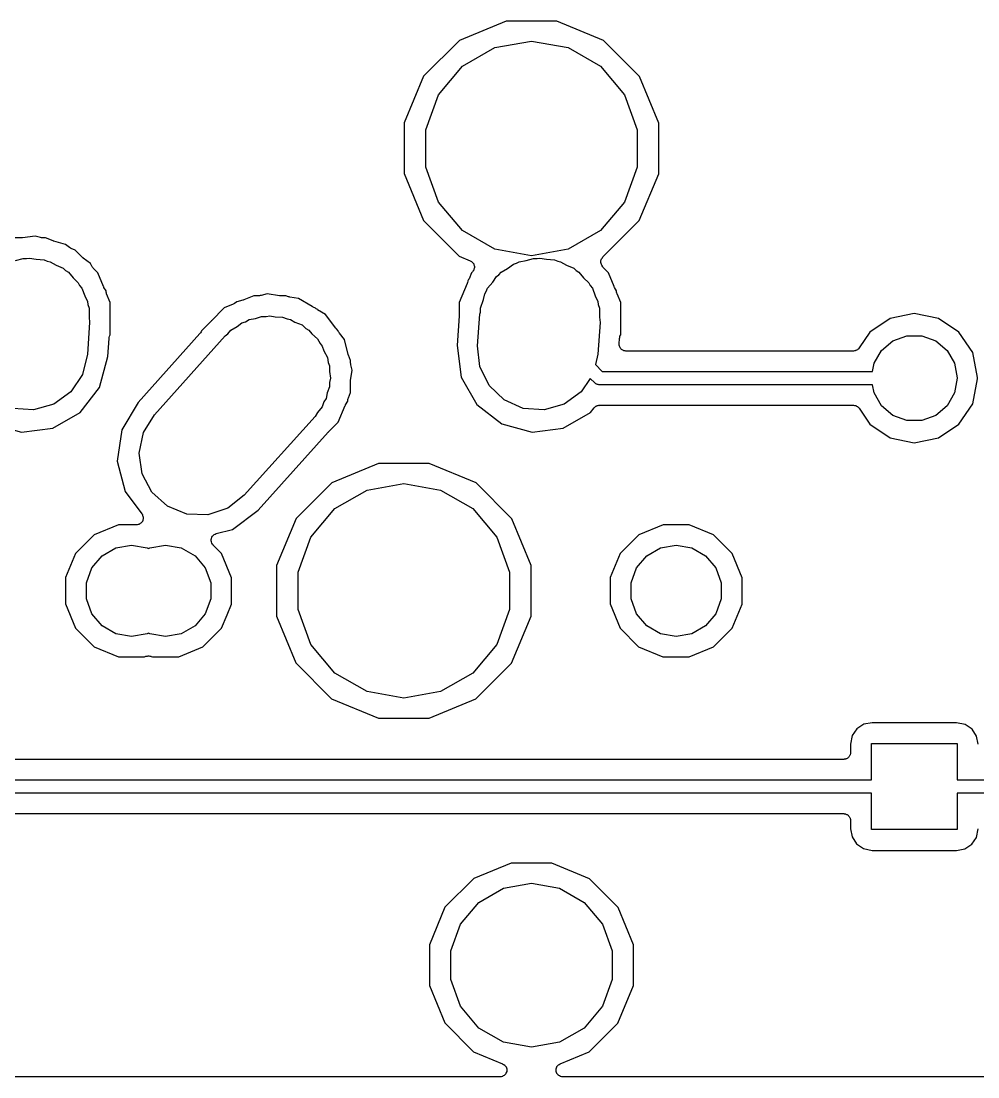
# Model space of a CAD drawing. Extents: x 29 to 257, y -104 to -29.
# Drawn here: x 145.26 to 163.11, y -104.32 to -84.62 of the extents above; entities that cross this region are included whole.
import ezdxf

# ---------------------------------------------------------------- set-up
doc = ezdxf.new("R2010")
doc.units = 0
doc.header["$MEASUREMENT"] = 0
doc.layers.add('BLACK', color=7, linetype='CONTINUOUS')

msp = doc.modelspace()

# ---------------------------------------------------------------- linework, layer by layer
at = {"layer": 'Black'}
for p, q in [((154.311, -84.6197), (153.438, -84.9805)), ((155.256, -84.6205), (154.311, -84.6197)), ((156.128, -84.9828), (155.256, -84.6205)), ((153.438, -84.9805), (152.769, -85.648)), ((154.097, -85.1142), (154.781, -84.9935)), ((154.781, -84.9935), (155.466, -85.1142)), ((156.796, -85.6515), (156.128, -84.9828)), ((153.495, -85.4617), (154.097, -85.1142)), ((155.466, -85.1142), (156.068, -85.4617)), ((153.048, -85.9942), (153.495, -85.4617)), ((156.068, -85.4617), (156.515, -85.9942)), ((152.769, -85.648), (152.407, -86.5205)), ((157.157, -86.5247), (156.796, -85.6515)), ((152.81, -86.6474), (153.048, -85.9942)), ((156.515, -85.9942), (156.752, -86.6474)), ((152.407, -86.5205), (152.406, -87.4653)), ((152.81, -87.3426), (152.81, -86.6474)), ((156.752, -86.6474), (156.752, -87.3426)), ((157.156, -87.4695), (157.157, -86.5247)), ((153.048, -87.9958), (152.81, -87.3426)), ((156.752, -87.3426), (156.515, -87.9958)), ((152.406, -87.4653), (152.767, -88.3385)), ((156.793, -88.342), (157.156, -87.4695)), ((153.495, -88.5282), (153.048, -87.9958)), ((156.515, -87.9958), (156.068, -88.5282)), ((152.767, -88.3385), (153.434, -89.0072)), ((156.113, -89.0208), (156.793, -88.342)), ((145.521, -88.6325), (145.284, -88.6628)), ((145.622, -88.6598), (145.521, -88.6325)), ((154.097, -88.8758), (153.495, -88.5282)), ((156.068, -88.5282), (155.466, -88.8758)), ((145.268, -88.6639), (145.117, -88.6637)), ((145.276, -88.6625), (145.268, -88.6639)), ((145.284, -88.6628), (145.276, -88.6625)), ((145.638, -88.6613), (145.622, -88.6598)), ((145.655, -88.6642), (145.638, -88.6613)), ((145.716, -88.6643), (145.655, -88.6642)), ((145.855, -88.7222), (145.716, -88.6643)), ((145.863, -88.7239), (145.855, -88.7222)), ((145.871, -88.7274), (145.863, -88.7239)), ((146.087, -88.7862), (145.871, -88.7274)), ((146.164, -88.8455), (146.087, -88.7862)), ((145.361, -89.0503), (145.415, -89.0407)), ((145.415, -89.0407), (145.539, -89.0626)), ((146.179, -88.8533), (146.164, -88.8455)), ((146.193, -88.8623), (146.179, -88.8533)), ((146.269, -88.894), (146.193, -88.8623)), ((146.407, -89.032), (146.269, -88.894)), ((146.414, -89.0367), (146.407, -89.032)), ((146.419, -89.0427), (146.414, -89.0367)), ((153.434, -89.0072), (153.639, -89.0923)), ((154.781, -88.9965), (154.097, -88.8758)), ((155.466, -88.8758), (154.781, -88.9965)), ((154.886, -89.0503), (154.94, -89.0407)), ((154.94, -89.0407), (155.064, -89.0626)), ((156.093, -89.0469), (156.104, -89.0343)), ((156.104, -89.0343), (156.113, -89.0208)), ((145.156, -89.0864), (145.297, -89.0459)), ((145.297, -89.0459), (145.361, -89.0503)), ((145.539, -89.0626), (145.686, -89.0728)), ((145.686, -89.0728), (145.746, -89.099)), ((145.746, -89.099), (145.801, -89.1088)), ((145.801, -89.1088), (145.913, -89.1734)), ((145.913, -89.1734), (146.044, -89.2313)), ((146.044, -89.2313), (146.089, -89.2747)), ((146.551, -89.1449), (146.419, -89.0427)), ((146.586, -89.2048), (146.551, -89.1449)), ((146.596, -89.2177), (146.586, -89.2048)), ((146.606, -89.2314), (146.596, -89.2177)), ((146.692, -89.318), (146.606, -89.2314)), ((153.639, -89.0923), (153.651, -89.0998)), ((153.651, -89.0998), (153.664, -89.1057)), ((153.664, -89.1057), (153.669, -89.1116)), ((153.669, -89.1116), (153.677, -89.1161)), ((153.677, -89.1161), (153.685, -89.1271)), ((153.685, -89.1271), (153.695, -89.1369)), ((153.695, -89.1369), (153.698, -89.1444)), ((153.698, -89.1444), (153.703, -89.1511)), ((153.703, -89.1511), (153.707, -89.1643)), ((153.707, -89.1643), (153.713, -89.1769)), ((153.715, -89.2372), (153.709, -89.25)), ((153.713, -89.1769), (153.714, -89.1852)), ((153.714, -89.1852), (153.717, -89.1932)), ((153.717, -89.2208), (153.715, -89.2289)), ((153.715, -89.2289), (153.715, -89.2372)), ((153.717, -89.1932), (153.716, -89.207)), ((153.716, -89.207), (153.717, -89.2208)), ((154.214, -89.3049), (154.334, -89.2358)), ((154.334, -89.2358), (154.446, -89.1539)), ((154.446, -89.1539), (154.505, -89.1371)), ((154.505, -89.1371), (154.554, -89.1088)), ((154.554, -89.1088), (154.681, -89.0864)), ((154.681, -89.0864), (154.822, -89.0459)), ((154.822, -89.0459), (154.886, -89.0503)), ((155.064, -89.0626), (155.211, -89.0728)), ((155.211, -89.0728), (155.271, -89.099)), ((155.271, -89.099), (155.326, -89.1088)), ((155.326, -89.1088), (155.438, -89.1734)), ((155.438, -89.1734), (155.569, -89.2313)), ((155.569, -89.2313), (155.614, -89.2747)), ((156.077, -89.0995), (156.078, -89.094)), ((156.078, -89.1159), (156.077, -89.0995)), ((156.078, -89.0883), (156.084, -89.0728)), ((156.078, -89.094), (156.078, -89.0883)), ((156.078, -89.1324), (156.078, -89.1159)), ((156.08, -89.1378), (156.078, -89.1324)), ((156.08, -89.1435), (156.08, -89.1378)), ((156.087, -89.1584), (156.08, -89.1435)), ((156.084, -89.0728), (156.088, -89.057)), ((156.093, -89.1739), (156.087, -89.1584)), ((156.088, -89.057), (156.091, -89.0522)), ((156.091, -89.0522), (156.093, -89.0469)), ((156.111, -89.2048), (156.093, -89.1739)), ((156.121, -89.2177), (156.111, -89.2048)), ((156.131, -89.2314), (156.121, -89.2177)), ((156.217, -89.318), (156.131, -89.2314)), ((146.089, -89.2747), (146.141, -89.3049)), ((146.141, -89.3049), (146.23, -89.4107)), ((146.23, -89.4107), (146.325, -89.5025)), ((146.798, -89.5733), (146.692, -89.318)), ((153.617, -89.4289), (153.608, -89.443)), ((153.664, -89.3158), (153.617, -89.4289)), ((153.68, -89.2995), (153.664, -89.3158)), ((153.688, -89.2882), (153.68, -89.2995)), ((153.698, -89.278), (153.688, -89.2882)), ((153.701, -89.2702), (153.698, -89.278)), ((153.706, -89.2634), (153.701, -89.2702)), ((153.709, -89.25), (153.706, -89.2634)), ((154.06, -89.4891), (154.13, -89.3839)), ((154.13, -89.3839), (154.175, -89.3512)), ((154.175, -89.3512), (154.214, -89.3049)), ((155.614, -89.2747), (155.666, -89.3049)), ((155.666, -89.3049), (155.755, -89.4107)), ((155.755, -89.4107), (155.85, -89.5025)), ((156.323, -89.5733), (156.217, -89.318)), ((146.325, -89.5025), (146.35, -89.5545)), ((146.35, -89.5545), (146.393, -89.6054)), ((146.393, -89.6054), (146.445, -89.748)), ((146.802, -89.5802), (146.798, -89.5733)), ((146.805, -89.5879), (146.802, -89.5802)), ((146.843, -89.654), (146.805, -89.5879)), ((153.581, -89.5161), (153.434, -89.8691)), ((153.583, -89.5081), (153.581, -89.5161)), ((153.586, -89.5007), (153.583, -89.5081)), ((153.596, -89.4628), (153.586, -89.5007)), ((153.6, -89.4578), (153.596, -89.4628)), ((153.608, -89.443), (153.6, -89.4578)), ((153.939, -89.6678), (153.962, -89.6054)), ((153.962, -89.6054), (154.06, -89.4891)), ((155.85, -89.5025), (155.875, -89.5545)), ((155.875, -89.5545), (155.918, -89.6054)), ((155.918, -89.6054), (155.97, -89.748)), ((156.327, -89.5802), (156.323, -89.5733)), ((156.33, -89.5879), (156.327, -89.5802)), ((156.368, -89.654), (156.33, -89.5879)), ((146.445, -89.748), (146.496, -89.8535)), ((146.846, -89.6782), (146.843, -89.654)), ((146.851, -89.6942), (146.846, -89.6782)), ((146.855, -89.7105), (146.851, -89.6942)), ((146.921, -89.8718), (146.855, -89.7105)), ((149.396, -89.8276), (149.285, -89.856)), ((149.404, -89.8239), (149.396, -89.8276)), ((149.413, -89.8219), (149.404, -89.8239)), ((149.602, -89.7437), (149.413, -89.8219)), ((149.707, -89.7438), (149.602, -89.7437)), ((149.722, -89.7411), (149.707, -89.7438)), ((149.738, -89.7399), (149.722, -89.7411)), ((149.853, -89.7106), (149.738, -89.7399)), ((150.079, -89.7429), (149.853, -89.7106)), ((150.088, -89.7426), (150.079, -89.7429)), ((150.096, -89.7442), (150.088, -89.7426)), ((150.201, -89.7443), (150.096, -89.7442)), ((150.245, -89.7628), (150.201, -89.7443)), ((150.261, -89.7662), (150.245, -89.7628)), ((150.276, -89.7712), (150.261, -89.7662)), ((150.434, -89.7937), (150.276, -89.7712)), ((150.692, -89.9467), (150.434, -89.7937)), ((153.828, -89.9739), (153.885, -89.8156)), ((153.885, -89.8156), (153.912, -89.708)), ((153.912, -89.708), (153.939, -89.6678)), ((155.97, -89.748), (156.021, -89.8535)), ((156.371, -89.6782), (156.368, -89.654)), ((156.376, -89.6942), (156.371, -89.6782)), ((156.38, -89.7105), (156.376, -89.6942)), ((156.446, -89.8718), (156.38, -89.7105)), ((146.496, -89.8535), (146.502, -89.9046)), ((146.502, -89.9046), (146.527, -89.9739)), ((146.527, -89.9739), (146.527, -90.1424)), ((146.921, -90.4709), (146.921, -89.8718)), ((149.048, -89.9725), (148.81, -90.2097)), ((149.214, -89.9041), (149.048, -89.9725)), ((149.227, -89.8955), (149.214, -89.9041)), ((149.241, -89.8883), (149.227, -89.8955)), ((149.285, -89.856), (149.241, -89.8883)), ((150.7, -89.9499), (150.692, -89.9467)), ((150.708, -89.9548), (150.7, -89.9499)), ((150.754, -89.974), (150.708, -89.9548)), ((150.767, -89.9864), (150.754, -89.974)), ((150.78, -89.9956), (150.767, -89.9864)), ((150.792, -90.0059), (150.78, -89.9956)), ((150.938, -90.0928), (150.792, -90.0059)), ((153.434, -89.8691), (153.434, -90.1132)), ((153.828, -90.0476), (153.828, -89.9739)), ((156.021, -89.8535), (156.027, -89.9046)), ((156.027, -89.9046), (156.052, -89.9739)), ((156.052, -89.9739), (156.052, -90.1424)), ((156.446, -90.4709), (156.446, -89.8718)), ((146.527, -90.1424), (146.538, -90.242)), ((148.804, -90.2159), (148.624, -90.3958)), ((148.806, -90.213), (148.804, -90.2159)), ((148.809, -90.2108), (148.806, -90.213)), ((148.81, -90.2097), (148.809, -90.2104)), ((148.809, -90.2104), (148.809, -90.2108)), ((149.443, -90.2294), (149.514, -90.1888)), ((149.514, -90.1888), (149.631, -90.1682)), ((149.631, -90.1682), (149.747, -90.1302)), ((149.747, -90.1302), (149.83, -90.133)), ((149.83, -90.133), (149.9, -90.1207)), ((149.9, -90.1207), (150.002, -90.1387)), ((150.002, -90.1387), (150.137, -90.1432)), ((150.137, -90.1432), (150.223, -90.1777)), ((150.223, -90.1777), (150.286, -90.1888)), ((150.286, -90.1888), (150.367, -90.2357)), ((151.13, -90.349), (150.938, -90.0928)), ((153.434, -90.1218), (153.396, -90.6715)), ((153.434, -90.1132), (153.433, -90.1174)), ((153.433, -90.1174), (153.434, -90.1218)), ((153.777, -90.678), (153.818, -90.0872)), ((153.818, -90.0872), (153.828, -90.0476)), ((156.052, -90.1424), (156.063, -90.242)), ((161.474, -90.1668), (161.092, -90.4223)), ((161.925, -90.0771), (161.474, -90.1668)), ((162.376, -90.1668), (161.925, -90.0771)), ((162.758, -90.4223), (162.376, -90.1668)), ((146.538, -90.242), (146.497, -90.8328)), ((148.616, -90.4153), (148.604, -90.4333)), ((148.624, -90.3958), (148.616, -90.4153)), ((149.114, -90.4569), (149.174, -90.3849)), ((149.174, -90.3849), (149.293, -90.3162)), ((149.293, -90.3162), (149.375, -90.2516)), ((149.375, -90.2516), (149.443, -90.2294)), ((150.367, -90.2357), (150.5, -90.2889)), ((150.5, -90.2889), (150.572, -90.3541)), ((150.572, -90.3541), (150.626, -90.3849)), ((150.626, -90.3849), (150.684, -90.4541)), ((151.137, -90.3551), (151.13, -90.349)), ((151.142, -90.3625), (151.137, -90.3551)), ((151.177, -90.398), (151.142, -90.3625)), ((151.184, -90.4142), (151.177, -90.398)), ((151.193, -90.4276), (151.184, -90.4142)), ((156.063, -90.242), (156.022, -90.8328)), ((146.876, -90.8787), (146.899, -90.5405)), ((146.899, -90.5405), (146.904, -90.5205)), ((146.904, -90.5205), (146.908, -90.5005)), ((146.908, -90.5005), (146.921, -90.4709)), ((148.593, -90.4515), (147.443, -91.733)), ((147.747, -91.9647), (149.068, -90.4927)), ((148.604, -90.4333), (148.593, -90.4515)), ((149.068, -90.4927), (149.114, -90.4569)), ((150.684, -90.4541), (150.791, -90.5499)), ((150.791, -90.5499), (150.837, -90.6363)), ((151.2, -90.4419), (151.193, -90.4276)), ((151.29, -90.5622), (151.2, -90.4419)), ((151.361, -90.8382), (151.29, -90.5622)), ((156.417, -90.6395), (156.424, -90.5405)), ((156.424, -90.5405), (156.429, -90.5205)), ((156.429, -90.5205), (156.433, -90.5005)), ((156.433, -90.5005), (156.446, -90.4709)), ((161.092, -90.4223), (160.894, -90.7188)), ((161.312, -90.764), (161.525, -90.5854)), ((161.525, -90.5854), (161.786, -90.4903)), ((161.786, -90.4903), (162.064, -90.4903)), ((162.064, -90.4903), (162.325, -90.5854)), ((162.325, -90.5854), (162.538, -90.764)), ((163.014, -90.8046), (162.758, -90.4223)), ((150.837, -90.6363), (150.878, -90.6854)), ((150.878, -90.6854), (150.91, -90.7734)), ((150.91, -90.7734), (150.975, -90.8945)), ((153.396, -90.6715), (153.472, -91.266)), ((153.819, -91.0665), (153.777, -90.678)), ((156.419, -90.6549), (156.417, -90.6395)), ((156.419, -90.6703), (156.419, -90.6549)), ((156.421, -90.6767), (156.419, -90.6703)), ((156.422, -90.6834), (156.421, -90.6767)), ((156.429, -90.6972), (156.422, -90.6834)), ((156.434, -90.7117), (156.429, -90.6972)), ((156.438, -90.7169), (156.434, -90.7117)), ((156.441, -90.723), (156.438, -90.7169)), ((156.452, -90.7337), (156.441, -90.723)), ((156.462, -90.7455), (156.452, -90.7337)), ((156.468, -90.7489), (156.462, -90.7455)), ((156.473, -90.7536), (156.468, -90.7489)), ((156.487, -90.7599), (156.473, -90.7536)), ((156.5, -90.7676), (156.487, -90.7599)), ((156.507, -90.7688), (156.5, -90.7676)), ((156.513, -90.7715), (156.507, -90.7688)), ((156.529, -90.7726), (156.513, -90.7715)), ((156.544, -90.7752), (156.529, -90.7726)), ((160.788, -90.7752), (156.544, -90.7752)), ((160.806, -90.7721), (160.788, -90.7752)), ((160.823, -90.7702), (160.806, -90.7721)), ((160.827, -90.7683), (160.823, -90.7702)), ((160.831, -90.7676), (160.827, -90.7683)), ((160.847, -90.7586), (160.831, -90.7676)), ((160.863, -90.7507), (160.847, -90.7586)), ((160.866, -90.7476), (160.863, -90.7507)), ((160.87, -90.7455), (160.866, -90.7476)), ((160.881, -90.7318), (160.87, -90.7455)), ((160.894, -90.7188), (160.881, -90.7318)), ((161.173, -91.0046), (161.312, -90.764)), ((162.538, -90.764), (162.677, -91.0046)), ((163.106, -91.2681), (163.014, -90.8046)), ((146.497, -90.8328), (146.403, -91.212)), ((146.719, -91.4572), (146.876, -90.8787)), ((150.975, -90.8945), (150.988, -90.9873)), ((150.988, -90.9873), (151.012, -91.0539)), ((151.364, -90.8464), (151.361, -90.8382)), ((151.366, -90.8552), (151.364, -90.8464)), ((151.406, -90.9518), (151.366, -90.8552)), ((151.406, -91), (151.406, -90.9518)), ((151.409, -91.0157), (151.406, -91)), ((156.022, -90.8328), (155.974, -91.027)), ((161.147, -91.1562), (161.173, -91.0046)), ((162.677, -91.0046), (162.725, -91.2782)), ((151.012, -91.0539), (151.012, -91.1576)), ((151.012, -91.1576), (151.03, -91.2813)), ((151.407, -91.3283), (151.436, -91.1306)), ((151.41, -91.0316), (151.409, -91.0157)), ((151.436, -91.1306), (151.41, -91.0316)), ((153.99, -91.4175), (153.819, -91.0665)), ((155.974, -91.027), (156.103, -91.1562)), ((156.103, -91.1562), (161.147, -91.1562)), ((146.403, -91.212), (146.185, -91.5361)), ((151.03, -91.2813), (151.012, -91.3649)), ((151.012, -91.3649), (151.012, -91.4461)), ((151.406, -91.3462), (151.407, -91.3373)), ((151.406, -91.5509), (151.406, -91.3462)), ((151.407, -91.3373), (151.407, -91.3283)), ((153.472, -91.266), (153.764, -91.7751)), ((155.878, -91.2853), (155.71, -91.5361)), ((155.963, -91.3696), (155.878, -91.2853)), ((155.967, -91.3728), (155.963, -91.3696)), ((155.971, -91.377), (155.967, -91.3728)), ((155.985, -91.3852), (155.971, -91.377)), ((155.998, -91.3945), (155.985, -91.3852)), ((156.004, -91.396), (155.998, -91.3945)), ((156.008, -91.3987), (156.004, -91.396)), ((156.025, -91.4015), (156.008, -91.3987)), ((156.04, -91.4058), (156.025, -91.4015)), ((162.725, -91.2843), (162.677, -91.5579)), ((162.725, -91.2782), (162.725, -91.2843)), ((163.014, -91.7579), (163.106, -91.2944)), ((163.106, -91.2944), (163.106, -91.2681)), ((146.185, -91.5361), (145.869, -91.7661)), ((146.36, -91.9214), (146.719, -91.4572)), ((150.971, -91.5578), (150.949, -91.6636)), ((151.012, -91.4461), (150.971, -91.5578)), ((151.365, -91.6479), (151.406, -91.5509)), ((154.271, -91.6887), (153.99, -91.4175)), ((155.71, -91.5361), (155.394, -91.7661)), ((156.046, -91.4053), (156.04, -91.4058)), ((156.051, -91.4062), (156.046, -91.4053)), ((161.147, -91.4062), (156.051, -91.4062)), ((161.173, -91.5579), (161.147, -91.4062)), ((161.312, -91.7985), (161.173, -91.5579)), ((162.677, -91.5579), (162.538, -91.7985)), ((145.869, -91.7661), (145.493, -91.8741)), ((147.443, -91.733), (147.138, -92.2487)), ((150.91, -91.7264), (150.878, -91.8146)), ((150.949, -91.6636), (150.91, -91.7264)), ((151.176, -92.1042), (151.305, -91.7941)), ((151.305, -91.7941), (151.31, -91.7865)), ((151.31, -91.7865), (151.313, -91.7781)), ((151.313, -91.7781), (151.352, -91.7113)), ((151.352, -91.7113), (151.357, -91.6786)), ((151.357, -91.6786), (151.362, -91.6634)), ((151.362, -91.6634), (151.365, -91.6479)), ((153.764, -91.7751), (154.228, -92.1338)), ((154.629, -91.8472), (154.271, -91.6887)), ((155.394, -91.7661), (155.018, -91.8741)), ((156, -91.7994), (156.008, -91.7949)), ((156.008, -91.7949), (156.015, -91.7936)), ((156.015, -91.7936), (156.024, -91.7901)), ((156.024, -91.7901), (156.026, -91.79)), ((156.026, -91.79), (156.026, -91.7897)), ((156.026, -91.7897), (156.026, -91.7897)), ((156.026, -91.7897), (156.029, -91.7897)), ((156.029, -91.7897), (156.032, -91.7887)), ((156.032, -91.7887), (156.042, -91.7889)), ((156.042, -91.7889), (156.051, -91.7873)), ((156.051, -91.7873), (160.788, -91.7873)), ((160.788, -91.7873), (160.806, -91.7904)), ((160.806, -91.7904), (160.823, -91.7923)), ((160.823, -91.7923), (160.827, -91.7942)), ((160.827, -91.7942), (160.831, -91.7949)), ((160.831, -91.7949), (160.847, -91.8039)), ((161.525, -91.9771), (161.312, -91.7985)), ((162.538, -91.7985), (162.325, -91.9771)), ((162.758, -92.1402), (163.014, -91.7579)), ((145.493, -91.8741), (145.104, -91.8472)), ((145.851, -92.213), (146.36, -91.9214)), ((147.541, -92.2964), (147.747, -91.9647)), ((150.743, -91.9953), (149.422, -93.4673)), ((150.79, -91.92), (150.743, -91.9953)), ((150.878, -91.8146), (150.79, -91.92)), ((155.018, -91.8741), (154.629, -91.8472)), ((155.376, -92.213), (155.885, -91.9214)), ((155.885, -91.9214), (155.95, -91.8365)), ((155.95, -91.8365), (155.952, -91.8351)), ((155.952, -91.8349), (155.954, -91.8336)), ((155.952, -91.8351), (155.952, -91.8349)), ((155.954, -91.8336), (155.955, -91.8305)), ((155.955, -91.8305), (155.964, -91.8234)), ((155.964, -91.8234), (155.97, -91.817)), ((155.97, -91.817), (155.976, -91.8133)), ((155.976, -91.8133), (155.983, -91.8068)), ((155.983, -91.8068), (155.985, -91.8061)), ((155.985, -91.8057), (155.987, -91.805)), ((155.985, -91.8061), (155.985, -91.8057)), ((155.987, -91.805), (155.99, -91.8029)), ((155.99, -91.8029), (156, -91.7994)), ((160.847, -91.8039), (160.863, -91.8118)), ((160.863, -91.8118), (160.866, -91.8149)), ((160.866, -91.8149), (160.87, -91.817)), ((160.87, -91.817), (160.881, -91.8307)), ((160.881, -91.8307), (160.894, -91.8437)), ((160.894, -91.8437), (161.092, -92.1402)), ((161.786, -92.0722), (161.525, -91.9771)), ((162.325, -91.9771), (162.064, -92.0722)), ((144.703, -92.1338), (145.269, -92.2875)), ((150.996, -92.2841), (151.176, -92.1042)), ((154.228, -92.1338), (154.794, -92.2875)), ((161.092, -92.1402), (161.474, -92.3957)), ((162.064, -92.0722), (161.786, -92.0722)), ((162.376, -92.3957), (162.758, -92.1402)), ((145.269, -92.2875), (145.851, -92.213)), ((147.138, -92.2487), (147.054, -92.8294)), ((147.46, -92.6787), (147.541, -92.2964)), ((149.685, -93.7446), (150.991, -92.2892)), ((150.991, -92.2892), (150.994, -92.287)), ((150.994, -92.287), (150.996, -92.2841)), ((154.794, -92.2875), (155.376, -92.213)), ((161.474, -92.3957), (161.925, -92.4854)), ((161.925, -92.4854), (162.376, -92.3957)), ((147.515, -93.0655), (147.46, -92.6787)), ((147.054, -92.8294), (147.2, -93.3978)), ((151.93, -92.8747), (151.056, -93.2355)), ((152.874, -92.8755), (151.93, -92.8747)), ((153.747, -93.2378), (152.874, -92.8755)), ((147.699, -93.4101), (147.515, -93.0655)), ((151.056, -93.2355), (150.388, -93.903)), ((151.113, -93.7167), (151.715, -93.3692)), ((151.715, -93.3692), (152.4, -93.2485)), ((152.4, -93.2485), (153.085, -93.3692)), ((153.085, -93.3692), (153.687, -93.7167)), ((154.415, -93.9065), (153.747, -93.2378)), ((147.2, -93.3978), (147.513, -93.815)), ((147.99, -93.6711), (147.699, -93.4101)), ((149.422, -93.4673), (149.115, -93.7084)), ((148.353, -93.8168), (147.99, -93.6711)), ((149.115, -93.7084), (148.743, -93.8298)), ((149.205, -94.104), (149.685, -93.7446)), ((150.667, -94.2492), (151.113, -93.7167)), ((153.687, -93.7167), (154.133, -94.2492)), ((147.521, -93.9548), (147.512, -93.9659)), ((147.513, -93.815), (147.516, -93.8219)), ((147.516, -93.8219), (147.521, -93.8278)), ((147.521, -93.8278), (147.526, -93.8414)), ((147.524, -93.9476), (147.521, -93.9548)), ((147.528, -93.9411), (147.524, -93.9476)), ((147.526, -93.8414), (147.533, -93.8544)), ((147.531, -93.927), (147.528, -93.9411)), ((147.536, -93.9133), (147.531, -93.927)), ((147.533, -93.8544), (147.533, -93.862)), ((147.533, -93.862), (147.536, -93.8692)), ((147.536, -93.8692), (147.536, -93.8837)), ((147.536, -93.8837), (147.538, -93.8982)), ((147.538, -93.8982), (147.536, -93.9057)), ((147.536, -93.9057), (147.536, -93.9133)), ((148.743, -93.8298), (148.353, -93.8168)), ((150.388, -93.903), (150.026, -94.7755)), ((154.775, -94.7797), (154.415, -93.9065)), ((147.076, -94.0179), (146.623, -94.205)), ((147.411, -94.0182), (147.076, -94.0179)), ((147.418, -94.0168), (147.411, -94.0182)), ((147.426, -94.0173), (147.418, -94.0168)), ((147.44, -94.0131), (147.426, -94.0173)), ((147.454, -94.0106), (147.44, -94.0131)), ((147.461, -94.0067), (147.454, -94.0106)), ((147.468, -94.0045), (147.461, -94.0067)), ((147.48, -93.9958), (147.468, -94.0045)), ((147.493, -93.9885), (147.48, -93.9958)), ((147.497, -93.9827), (147.493, -93.9885)), ((147.504, -93.978), (147.497, -93.9827)), ((147.512, -93.9659), (147.504, -93.978)), ((148.9, -94.1821), (149.205, -94.104)), ((157.236, -94.0179), (156.783, -94.205)), ((157.726, -94.0183), (157.236, -94.0179)), ((158.179, -94.2063), (157.726, -94.0183)), ((146.623, -94.205), (146.276, -94.5513)), ((148.805, -94.3147), (148.807, -94.2935)), ((148.805, -94.3154), (148.805, -94.3147)), ((148.805, -94.3161), (148.805, -94.3154)), ((148.811, -94.3368), (148.805, -94.3161)), ((148.807, -94.2935), (148.809, -94.2721)), ((148.809, -94.2721), (148.81, -94.2715)), ((148.81, -94.2708), (148.819, -94.2516)), ((148.81, -94.2715), (148.81, -94.2708)), ((148.816, -94.3575), (148.811, -94.3368)), ((148.817, -94.358), (148.816, -94.3575)), ((148.817, -94.3587), (148.817, -94.358)), ((148.829, -94.3762), (148.817, -94.3587)), ((148.819, -94.2516), (148.828, -94.2322)), ((148.828, -94.2317), (148.829, -94.2311)), ((148.828, -94.2322), (148.828, -94.2317)), ((148.829, -94.2311), (148.844, -94.2161)), ((148.844, -94.2161), (148.859, -94.201)), ((148.859, -94.201), (148.86, -94.2007)), ((148.86, -94.2003), (148.88, -94.1914)), ((148.86, -94.2007), (148.86, -94.2003)), ((148.88, -94.1914), (148.899, -94.1824)), ((148.899, -94.1824), (148.9, -94.1824)), ((148.9, -94.1824), (148.9, -94.1821)), ((150.429, -94.9024), (150.667, -94.2492)), ((154.133, -94.2492), (154.371, -94.9024)), ((156.783, -94.205), (156.436, -94.5513)), ((158.525, -94.5531), (158.179, -94.2063)), ((146.276, -94.5513), (146.088, -95.0039)), ((146.771, -94.5957), (147.028, -94.4474)), ((147.028, -94.4474), (147.32, -94.3958)), ((147.32, -94.3958), (147.612, -94.4474)), ((147.612, -94.4474), (147.637, -94.462)), ((147.637, -94.462), (147.663, -94.4474)), ((147.663, -94.4474), (147.955, -94.3958)), ((147.955, -94.3958), (148.247, -94.4474)), ((148.247, -94.4474), (148.504, -94.5957)), ((148.841, -94.3939), (148.829, -94.3762)), ((148.842, -94.3943), (148.841, -94.3939)), ((148.842, -94.3948), (148.842, -94.3943)), ((149, -94.5531), (148.842, -94.3948)), ((149.187, -95.006), (149, -94.5531)), ((156.436, -94.5513), (156.248, -95.0039)), ((156.931, -94.5957), (157.188, -94.4474)), ((157.188, -94.4474), (157.48, -94.3958)), ((157.48, -94.3958), (157.772, -94.4474)), ((157.772, -94.4474), (158.029, -94.5957)), ((158.712, -95.006), (158.525, -94.5531)), ((146.58, -94.8229), (146.771, -94.5957)), ((148.504, -94.5957), (148.695, -94.8229)), ((156.74, -94.8229), (156.931, -94.5957)), ((158.029, -94.5957), (158.22, -94.8229)), ((146.479, -95.1017), (146.58, -94.8229)), ((148.695, -94.8229), (148.796, -95.1017)), ((150.026, -94.7755), (150.025, -95.7203)), ((150.429, -95.5976), (150.429, -94.9024)), ((154.371, -94.9024), (154.371, -95.5976)), ((154.775, -95.519), (154.775, -94.7797)), ((156.639, -95.1017), (156.74, -94.8229)), ((158.22, -94.8229), (158.321, -95.1017)), ((146.088, -95.0039), (146.088, -95.494)), ((146.479, -95.3983), (146.479, -95.1017)), ((148.796, -95.1017), (148.796, -95.3983)), ((149.187, -95.4961), (149.187, -95.006)), ((156.248, -95.0039), (156.248, -95.494)), ((156.639, -95.3983), (156.639, -95.1017)), ((158.321, -95.1017), (158.321, -95.3983)), ((158.712, -95.4961), (158.712, -95.006)), ((146.088, -95.494), (146.275, -95.9469)), ((146.58, -95.6771), (146.479, -95.3983)), ((148.796, -95.3983), (148.695, -95.6771)), ((149.103, -95.6968), (149.187, -95.4961)), ((154.774, -95.7245), (154.775, -95.519)), ((156.248, -95.494), (156.435, -95.9469)), ((156.74, -95.6771), (156.639, -95.3983)), ((158.321, -95.3983), (158.22, -95.6771)), ((158.524, -95.9487), (158.712, -95.4961)), ((146.771, -95.9043), (146.58, -95.6771)), ((148.695, -95.6771), (148.504, -95.9043)), ((148.999, -95.9487), (149.103, -95.6968)), ((150.025, -95.7203), (150.385, -96.5935)), ((150.667, -96.2508), (150.429, -95.5976)), ((154.371, -95.5976), (154.133, -96.2508)), ((154.412, -96.597), (154.774, -95.7245)), ((156.931, -95.9043), (156.74, -95.6771)), ((158.22, -95.6771), (158.029, -95.9043)), ((147.028, -96.0526), (146.771, -95.9043)), ((148.504, -95.9043), (148.247, -96.0526)), ((157.188, -96.0526), (156.931, -95.9043)), ((158.029, -95.9043), (157.772, -96.0526)), ((146.275, -95.9469), (146.621, -96.2937)), ((147.32, -96.1041), (147.028, -96.0526)), ((147.612, -96.0526), (147.32, -96.1041)), ((147.637, -96.038), (147.612, -96.0526)), ((147.663, -96.0526), (147.637, -96.038)), ((147.955, -96.1041), (147.663, -96.0526)), ((148.247, -96.0526), (147.955, -96.1041)), ((148.652, -96.295), (148.999, -95.9487)), ((156.435, -95.9469), (156.781, -96.2937)), ((157.48, -96.1041), (157.188, -96.0526)), ((157.772, -96.0526), (157.48, -96.1041)), ((158.177, -96.295), (158.524, -95.9487)), ((146.621, -96.2937), (147.074, -96.4817)), ((148.199, -96.4821), (148.652, -96.295)), ((151.113, -96.7832), (150.667, -96.2508)), ((154.133, -96.2508), (153.687, -96.7832)), ((156.781, -96.2937), (157.234, -96.4817)), ((157.724, -96.4821), (158.177, -96.295)), ((147.074, -96.4817), (147.564, -96.4821)), ((147.564, -96.4821), (147.589, -96.472)), ((147.589, -96.472), (147.594, -96.4708)), ((147.594, -96.4708), (147.599, -96.4682)), ((147.599, -96.4682), (147.615, -96.466)), ((147.615, -96.466), (147.632, -96.4625)), ((147.632, -96.4625), (147.637, -96.4632)), ((147.637, -96.4632), (147.643, -96.4625)), ((147.643, -96.4625), (147.659, -96.4661)), ((147.659, -96.4661), (147.675, -96.4683)), ((147.675, -96.4683), (147.68, -96.4708)), ((147.68, -96.4708), (147.686, -96.4721)), ((147.686, -96.4721), (147.709, -96.4817)), ((147.709, -96.4817), (148.199, -96.4821)), ((157.234, -96.4817), (157.724, -96.4821)), ((150.385, -96.5935), (151.053, -97.2622)), ((153.744, -97.2645), (154.412, -96.597)), ((151.715, -97.1308), (151.113, -96.7832)), ((153.687, -96.7832), (153.085, -97.1308)), ((151.053, -97.2622), (151.926, -97.6245)), ((152.4, -97.2515), (151.715, -97.1308)), ((153.085, -97.1308), (152.4, -97.2515)), ((152.87, -97.6253), (153.744, -97.2645)), ((151.926, -97.6245), (152.87, -97.6253)), ((160.854, -97.8229), (160.767, -97.9502)), ((160.985, -97.7389), (160.854, -97.8229)), ((161.137, -97.7103), (160.985, -97.7389)), ((162.712, -97.7103), (161.137, -97.7103)), ((162.876, -97.7435), (162.712, -97.7103)), ((163.003, -97.8304), (162.876, -97.7435)), ((163.087, -97.9609), (163.003, -97.8304)), ((160.767, -97.9502), (160.734, -98.114)), ((161.125, -98.7762), (161.125, -98.1012)), ((161.125, -98.1012), (162.725, -98.1012)), ((162.725, -98.1012), (162.725, -98.7762)), ((163.116, -98.1131), (163.087, -97.9609)), ((160.732, -98.2903), (160.728, -98.3007)), ((160.734, -98.2682), (160.732, -98.2792)), ((160.732, -98.2792), (160.732, -98.2903)), ((160.734, -98.114), (160.734, -98.2682)), ((160.607, -98.3952), (125.143, -98.3952)), ((160.618, -98.3933), (160.607, -98.3952)), ((160.629, -98.3933), (160.618, -98.3933)), ((160.64, -98.3895), (160.629, -98.3933)), ((160.65, -98.3876), (160.64, -98.3895)), ((160.66, -98.382), (160.65, -98.3876)), ((160.671, -98.3782), (160.66, -98.382)), ((160.679, -98.3711), (160.671, -98.3782)), ((160.689, -98.3655), (160.679, -98.3711)), ((160.696, -98.357), (160.689, -98.3655)), ((160.704, -98.3499), (160.696, -98.357)), ((160.71, -98.3403), (160.704, -98.3499)), ((160.717, -98.3317), (160.71, -98.3403)), ((160.721, -98.3213), (160.717, -98.3317)), ((160.726, -98.3117), (160.721, -98.3213)), ((160.728, -98.3007), (160.726, -98.3117)), ((124.875, -98.7762), (161.125, -98.7762)), ((162.725, -98.7762), (162.975, -98.7762)), ((162.975, -98.7762), (180.175, -98.7762)), ((161.125, -99.0262), (124.875, -99.0262)), ((161.125, -99.7013), (161.125, -99.0262)), ((162.975, -99.0262), (162.725, -99.0262)), ((162.725, -99.0262), (162.725, -99.7013)), ((180.175, -99.0262), (162.975, -99.0262)), ((125.143, -99.4072), (160.607, -99.4072)), ((160.607, -99.4072), (160.618, -99.4092)), ((160.618, -99.4092), (160.629, -99.4092)), ((160.629, -99.4092), (160.64, -99.413)), ((160.64, -99.413), (160.65, -99.4149)), ((160.65, -99.4149), (160.66, -99.4205)), ((160.66, -99.4205), (160.671, -99.4243)), ((160.671, -99.4243), (160.679, -99.4314)), ((160.679, -99.4314), (160.689, -99.437)), ((160.689, -99.437), (160.696, -99.4455)), ((160.696, -99.4455), (160.704, -99.4526)), ((160.704, -99.4526), (160.71, -99.4622)), ((160.71, -99.4622), (160.717, -99.4707)), ((160.717, -99.4707), (160.721, -99.4812)), ((160.721, -99.4812), (160.726, -99.4908)), ((160.726, -99.4908), (160.728, -99.5018)), ((160.728, -99.5018), (160.732, -99.5122)), ((160.732, -99.5122), (160.732, -99.5233)), ((160.732, -99.5233), (160.734, -99.5343)), ((160.734, -99.5343), (160.734, -99.6894)), ((160.734, -99.6894), (160.763, -99.8416)), ((160.763, -99.8416), (160.847, -99.9721)), ((162.725, -99.7013), (161.125, -99.7013)), ((162.996, -99.9796), (163.083, -99.8523)), ((163.083, -99.8523), (163.116, -99.6885)), ((160.847, -99.9721), (160.974, -100.059)), ((160.974, -100.059), (161.138, -100.092)), ((162.713, -100.092), (162.865, -100.064)), ((162.865, -100.064), (162.996, -99.9796)), ((161.138, -100.092), (162.713, -100.092)), ((154.404, -100.33), (153.704, -100.619)), ((155.162, -100.33), (154.404, -100.33)), ((155.862, -100.621), (155.162, -100.33)), ((153.704, -100.619), (153.167, -101.154)), ((156.397, -101.157), (155.862, -100.621)), ((153.798, -101.063), (154.258, -100.797)), ((154.258, -100.797), (154.781, -100.705)), ((154.781, -100.705), (155.304, -100.797)), ((155.304, -100.797), (155.765, -101.063)), ((153.167, -101.154), (152.877, -101.854)), ((153.456, -101.47), (153.798, -101.063)), ((155.765, -101.063), (156.106, -101.47)), ((156.687, -101.858), (156.397, -101.157)), ((153.275, -101.969), (153.456, -101.47)), ((156.106, -101.47), (156.288, -101.969)), ((152.877, -101.854), (152.876, -102.612)), ((153.275, -102.501), (153.275, -101.969)), ((156.288, -101.969), (156.288, -102.501)), ((156.686, -102.616), (156.687, -101.858)), ((152.876, -102.612), (153.165, -103.313)), ((153.456, -103), (153.275, -102.501)), ((156.288, -102.501), (156.106, -103)), ((156.395, -103.316), (156.686, -102.616)), ((153.798, -103.407), (153.456, -103)), ((156.106, -103), (155.765, -103.407)), ((153.165, -103.313), (153.701, -103.849)), ((154.258, -103.673), (153.798, -103.407)), ((155.765, -103.407), (155.304, -103.673)), ((155.859, -103.851), (156.395, -103.316)), ((154.781, -103.765), (154.258, -103.673)), ((155.304, -103.673), (154.781, -103.765)), ((153.701, -103.849), (154.244, -104.075)), ((155.318, -104.075), (155.859, -103.851)), ((154.244, -104.075), (154.26, -104.085)), ((154.26, -104.085), (154.277, -104.095)), ((154.277, -104.095), (154.279, -104.097)), ((154.279, -104.097), (154.281, -104.098)), ((154.281, -104.098), (154.293, -104.114)), ((154.293, -104.114), (154.306, -104.128)), ((154.306, -104.128), (154.306, -104.131)), ((154.306, -104.131), (154.308, -104.133)), ((154.308, -104.133), (154.314, -104.152)), ((154.314, -104.152), (154.321, -104.17)), ((154.321, -104.17), (154.321, -104.173)), ((154.321, -104.173), (154.321, -104.176)), ((154.321, -104.176), (154.321, -104.195)), ((154.321, -104.195), (154.321, -104.214)), ((155.24, -104.175), (155.241, -104.173)), ((155.241, -104.195), (155.24, -104.175)), ((155.241, -104.17), (155.248, -104.152)), ((155.241, -104.173), (155.241, -104.17)), ((155.241, -104.214), (155.241, -104.195)), ((155.248, -104.152), (155.253, -104.133)), ((155.253, -104.133), (155.255, -104.131)), ((155.255, -104.131), (155.256, -104.128)), ((155.256, -104.128), (155.268, -104.114)), ((155.268, -104.114), (155.28, -104.098)), ((155.28, -104.098), (155.283, -104.097)), ((155.283, -104.097), (155.284, -104.095)), ((155.284, -104.095), (155.301, -104.085)), ((155.301, -104.085), (155.318, -104.075)), ((154.196, -104.319), (131.554, -104.319)), ((154.214, -104.316), (154.196, -104.319)), ((154.234, -104.313), (154.214, -104.316)), ((154.236, -104.312), (154.234, -104.313)), ((154.239, -104.311), (154.236, -104.312)), ((154.256, -104.302), (154.239, -104.311)), ((154.273, -104.293), (154.256, -104.302)), ((154.275, -104.291), (154.273, -104.293)), ((154.277, -104.289), (154.275, -104.291)), ((154.29, -104.275), (154.277, -104.289)), ((154.303, -104.26), (154.29, -104.275)), ((154.304, -104.258), (154.303, -104.26)), ((154.306, -104.255), (154.304, -104.258)), ((154.312, -104.237), (154.306, -104.255)), ((154.319, -104.22), (154.312, -104.237)), ((154.32, -104.217), (154.319, -104.22)), ((154.321, -104.214), (154.32, -104.217)), ((155.242, -104.217), (155.241, -104.214)), ((155.242, -104.219), (155.242, -104.217)), ((155.249, -104.237), (155.242, -104.219)), ((155.256, -104.255), (155.249, -104.237)), ((155.258, -104.258), (155.256, -104.255)), ((155.259, -104.26), (155.258, -104.258)), ((155.272, -104.274), (155.259, -104.26)), ((155.284, -104.289), (155.272, -104.274)), ((155.287, -104.291), (155.284, -104.289)), ((155.289, -104.293), (155.287, -104.291)), ((155.306, -104.302), (155.289, -104.293)), ((155.323, -104.311), (155.306, -104.302)), ((155.325, -104.312), (155.323, -104.311)), ((155.328, -104.313), (155.325, -104.312)), ((155.347, -104.316), (155.328, -104.313)), ((155.366, -104.319), (155.347, -104.316)), ((254.736, -104.319), (155.366, -104.319))]:
    msp.add_line(p, q, dxfattribs=at)

doc.saveas('drawing.dxf')
